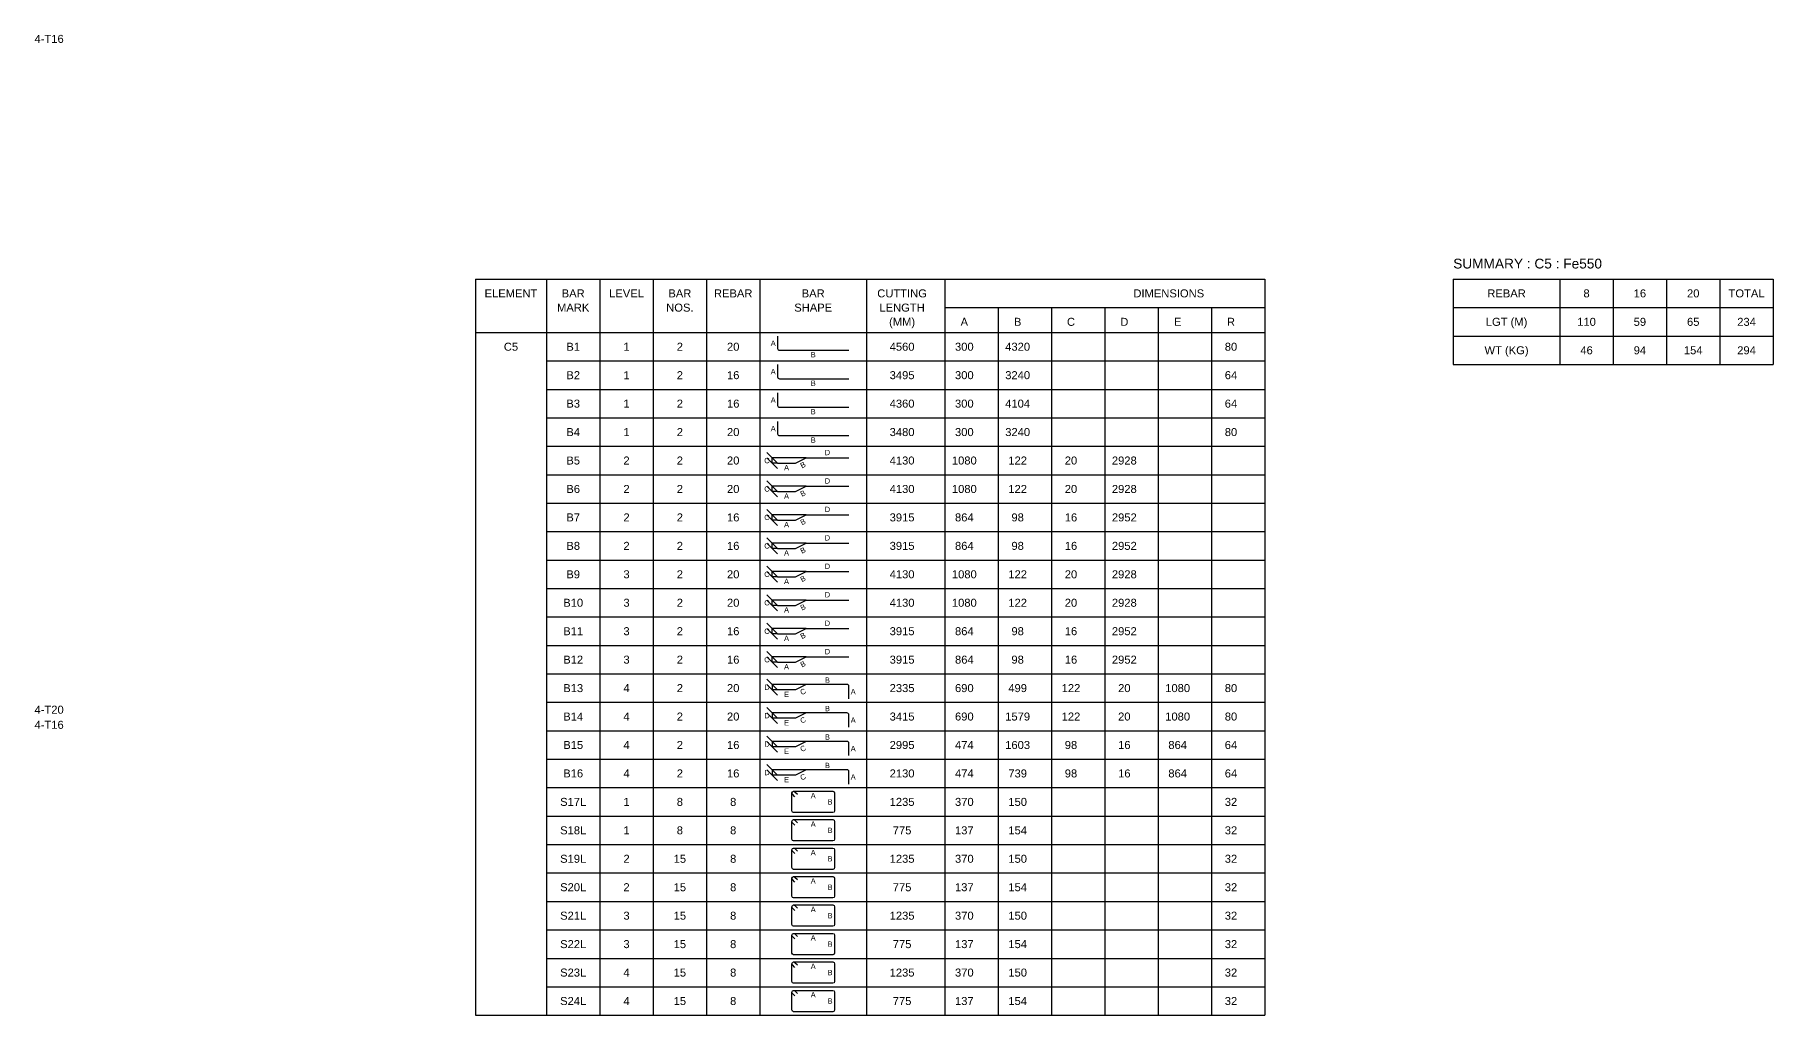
# Model space of a CAD drawing. Header units: inches. Extents: x -816171 to 9366335, y -450961 to 689132.
# Drawn here: x 153781 to 202673, y 146593 to 174166 of the extents above; entities that cross this region are included whole.
import ezdxf
from ezdxf.enums import TextEntityAlignment as Align

# ---------------------------------------------------------------- set-up
doc = ezdxf.new("R2010")
doc.units = ezdxf.units.IN
doc.header["$MEASUREMENT"] = 0
for name, color, linetype in [('Dim', 31, 'Continuous'), ('Reinforcement', 130, 'Continuous'), ('Schedule Border', 60, 'Continuous'), ('Schedule Header', 4, 'Continuous'), ('Text', 31, 'Continuous')]:
    doc.layers.add(name, color=color, linetype=linetype)
doc.styles.add('SC-BBS1', font='SansSerif')
doc.styles.get("Standard").update_dxf_attribs({"font": 'txt.shx'})
doc.dimstyles.new('SCBBSDim', dxfattribs={"dimtxt": 225, "dimasz": 0.18, "dimexe": 0, "dimexo": 0, "dimgap": 0, "dimtad": 1, "dimtoh": 1, "dimdec": 0, "dimzin": 0, "dimdsep": 46, "dimtxsty": 'Standard', "dimtsz": 150, "dimcen": 0.09, "dimclrd": 8, "dimclre": 8, "dimclrt": 3, "dimadec": 0, "dimazin": 0, "dimtfac": 1, "dimtdec": 0, "dimtix": 1, "dimtofl": 0, "dimtmove": 0, "dimatfit": 3, "dimfxl": 1, "dimtolj": 1, "dimtzin": 0, "dimarcsym": 0})

# ---------------------------------------------------------------- blocks, each defined once
blk = doc.blocks.new('*D460')
at = {"layer": 'DEFPOINTS', "color": 0, "transparency": 16777216}
for p in [(174523, 162268), (174673, 162118), (175473, 162268)]:
    blk.add_point(p, dxfattribs=at)
at = {"layer": 'Dim', "color": 8, "lineweight": -2, "transparency": 16777216}
for p, q in [((174673, 162118), (174373, 162418)), ((174673, 161968), (174373, 162268)), ((175473, 162268), (174523, 162268)), ((174523, 162118), (174523, 162268)), ((174673, 162118), (174523, 162118))]:
    blk.add_line(p, q, dxfattribs=at)
blk = doc.blocks.new('*D461')
at = {"layer": 'DEFPOINTS', "color": 0, "transparency": 16777216}
for p in [(174523, 161468), (175473, 161468), (174673, 161318)]:
    blk.add_point(p, dxfattribs=at)
at = {"layer": 'Dim', "color": 8, "lineweight": -2, "transparency": 16777216}
for p, q in [((174673, 161318), (174373, 161618)), ((174673, 161168), (174373, 161468)), ((175473, 161468), (174523, 161468)), ((174523, 161318), (174523, 161468)), ((174673, 161318), (174523, 161318))]:
    blk.add_line(p, q, dxfattribs=at)
blk = doc.blocks.new('*D462')
at = {"layer": 'DEFPOINTS', "color": 0, "transparency": 16777216}
for p in [(174523, 160668), (174673, 160518), (175473, 160668)]:
    blk.add_point(p, dxfattribs=at)
at = {"layer": 'Dim', "color": 8, "lineweight": -2, "transparency": 16777216}
for p, q in [((174673, 160518), (174373, 160818)), ((174673, 160368), (174373, 160668)), ((175473, 160668), (174523, 160668)), ((174523, 160518), (174523, 160668)), ((174673, 160518), (174523, 160518))]:
    blk.add_line(p, q, dxfattribs=at)
blk = doc.blocks.new('*D463')
at = {"layer": 'DEFPOINTS', "color": 0, "transparency": 16777216}
for p in [(174523, 159868), (174673, 159718), (175473, 159868)]:
    blk.add_point(p, dxfattribs=at)
at = {"layer": 'Dim', "color": 8, "lineweight": -2, "transparency": 16777216}
for p, q in [((174673, 159718), (174373, 160018)), ((174673, 159568), (174373, 159868)), ((175473, 159868), (174523, 159868)), ((174523, 159718), (174523, 159868)), ((174673, 159718), (174523, 159718))]:
    blk.add_line(p, q, dxfattribs=at)
blk = doc.blocks.new('*D464')
at = {"layer": 'DEFPOINTS', "color": 0, "transparency": 16777216}
for p in [(174523, 159068), (174673, 158918), (175473, 159068)]:
    blk.add_point(p, dxfattribs=at)
at = {"layer": 'Dim', "color": 8, "lineweight": -2, "transparency": 16777216}
for p, q in [((174673, 158918), (174373, 159218)), ((174673, 158768), (174373, 159068)), ((175473, 159068), (174523, 159068)), ((174523, 158918), (174523, 159068)), ((174673, 158918), (174523, 158918))]:
    blk.add_line(p, q, dxfattribs=at)
blk = doc.blocks.new('*D465')
at = {"layer": 'DEFPOINTS', "color": 0, "transparency": 16777216}
for p in [(174523, 158268), (174673, 158118), (175473, 158268)]:
    blk.add_point(p, dxfattribs=at)
at = {"layer": 'Dim', "color": 8, "lineweight": -2, "transparency": 16777216}
for p, q in [((174673, 158118), (174373, 158418)), ((174673, 157968), (174373, 158268)), ((175473, 158268), (174523, 158268)), ((174523, 158118), (174523, 158268)), ((174673, 158118), (174523, 158118))]:
    blk.add_line(p, q, dxfattribs=at)
blk = doc.blocks.new('*D466')
at = {"layer": 'DEFPOINTS', "color": 0, "transparency": 16777216}
for p in [(174523, 157468), (175473, 157468), (174673, 157318)]:
    blk.add_point(p, dxfattribs=at)
at = {"layer": 'Dim', "color": 8, "lineweight": -2, "transparency": 16777216}
for p, q in [((174673, 157318), (174373, 157618)), ((174673, 157168), (174373, 157468)), ((175473, 157468), (174523, 157468)), ((174523, 157318), (174523, 157468)), ((174673, 157318), (174523, 157318))]:
    blk.add_line(p, q, dxfattribs=at)
blk = doc.blocks.new('*D467')
at = {"layer": 'DEFPOINTS', "color": 0, "transparency": 16777216}
for p in [(174523, 156668), (174673, 156518), (175473, 156668)]:
    blk.add_point(p, dxfattribs=at)
at = {"layer": 'Dim', "color": 8, "lineweight": -2, "transparency": 16777216}
for p, q in [((174673, 156518), (174373, 156818)), ((174673, 156368), (174373, 156668)), ((175473, 156668), (174523, 156668)), ((174523, 156518), (174523, 156668)), ((174673, 156518), (174523, 156518))]:
    blk.add_line(p, q, dxfattribs=at)
blk = doc.blocks.new('*D468')
at = {"layer": 'DEFPOINTS', "color": 0, "transparency": 16777216}
for p in [(174523, 155743), (175173, 155743), (175473, 155893)]:
    blk.add_point(p, dxfattribs=at)
at = {"layer": 'Dim', "color": 8, "lineweight": -2, "transparency": 16777216}
for p, q in [((174673, 155743), (174373, 156043)), ((174673, 155593), (174373, 155893)), ((175473, 155893), (174523, 155893)), ((174523, 155893), (174523, 155743)), ((175173, 155743), (174523, 155743))]:
    blk.add_line(p, q, dxfattribs=at)
blk = doc.blocks.new('*D469')
at = {"layer": 'DEFPOINTS', "color": 0, "transparency": 16777216}
for p in [(175473, 155093), (174523, 154943), (175173, 154943)]:
    blk.add_point(p, dxfattribs=at)
at = {"layer": 'Dim', "color": 8, "lineweight": -2, "transparency": 16777216}
for p, q in [((174673, 154943), (174373, 155243)), ((174673, 154793), (174373, 155093)), ((175473, 155093), (174523, 155093)), ((174523, 155093), (174523, 154943)), ((175173, 154943), (174523, 154943))]:
    blk.add_line(p, q, dxfattribs=at)
blk = doc.blocks.new('*D476')
at = {"layer": 'DEFPOINTS', "color": 0, "transparency": 16777216}
for p in [(174523, 154143), (175173, 154143), (175473, 154293)]:
    blk.add_point(p, dxfattribs=at)
at = {"layer": 'Dim', "color": 8, "lineweight": -2, "transparency": 16777216}
for p, q in [((174673, 154143), (174373, 154443)), ((174673, 153993), (174373, 154293)), ((175473, 154293), (174523, 154293)), ((174523, 154293), (174523, 154143)), ((175173, 154143), (174523, 154143))]:
    blk.add_line(p, q, dxfattribs=at)
blk = doc.blocks.new('*D477')
at = {"layer": 'DEFPOINTS', "color": 0, "transparency": 16777216}
for p in [(174523, 153343), (175173, 153343), (175473, 153493)]:
    blk.add_point(p, dxfattribs=at)
at = {"layer": 'Dim', "color": 8, "lineweight": -2, "transparency": 16777216}
for p, q in [((174673, 153343), (174373, 153643)), ((174673, 153193), (174373, 153493)), ((175473, 153493), (174523, 153493)), ((174523, 153493), (174523, 153343)), ((175173, 153343), (174523, 153343))]:
    blk.add_line(p, q, dxfattribs=at)

msp = doc.modelspace()

# ---------------------------------------------------------------- linework, layer by layer
at = {"layer": 'Reinforcement'}
for points in [[(174673.34546, 165693.4638), (174673.34546, 165343.4638, 0.5), (174723.34546, 165293.4638), (176673.34546, 165293.4638)], [(174673.34546, 164893.4638), (174673.34546, 164543.4638, 0.5), (174723.34546, 164493.4638), (176673.34546, 164493.4638)], [(174673.34546, 164093.4638), (174673.34546, 163743.4638, 0.5), (174723.34546, 163693.4638), (176673.34546, 163693.4638)], [(174673.34546, 163293.4638), (174673.34546, 162943.4638, 0.5), (174723.34546, 162893.4638), (176673.34546, 162893.4638)], [(176673.34546, 155493.4638), (176673.34546, 155843.4638, 0.5), (176623.34546, 155893.4638), (175473.34546, 155893.4638), (175173.34546, 155743.4638), (174673.34546, 155743.4638)], [(176673.34546, 154693.4638), (176673.34546, 155043.4638, 0.5), (176623.34546, 155093.4638), (175473.34546, 155093.4638), (175173.34546, 154943.4638), (174673.34546, 154943.4638)], [(176673.34546, 153893.4638), (176673.34546, 154243.4638, 0.5), (176623.34546, 154293.4638), (175473.34546, 154293.4638), (175173.34546, 154143.4638), (174673.34546, 154143.4638)], [(176673.34546, 153093.4638), (176673.34546, 153443.4638, 0.5), (176623.34546, 153493.4638), (175473.34546, 153493.4638), (175173.34546, 153343.4638), (174673.34546, 153343.4638)], [(175158.70138, 152737.39798), (175087.99031, 152808.10827, -0.1989123674), (175073.34546, 152843.4638, -0.4142046237), (175123.34546, 152893.4638, -0.1989044359), (175158.7006, 152878.81934), (175229.41167, 152808.10905)], [(175158.70138, 151937.39798), (175087.99031, 152008.10827, -0.1989123674), (175073.34546, 152043.4638, -0.4142046237), (175123.34546, 152093.4638, -0.1989044359), (175158.7006, 152078.81934), (175229.41167, 152008.10905)], [(175158.70138, 151137.39798), (175087.99031, 151208.10827, -0.1989123674), (175073.34546, 151243.4638, -0.4142046237), (175123.34546, 151293.4638, -0.1989044359), (175158.7006, 151278.81934), (175229.41167, 151208.10905)], [(175158.70138, 150337.39798), (175087.99031, 150408.10827, -0.1989123674), (175073.34546, 150443.4638, -0.4142046237), (175123.34546, 150493.4638, -0.1989044359), (175158.7006, 150478.81934), (175229.41167, 150408.10905)], [(175158.70138, 149537.39798), (175087.99031, 149608.10827, -0.1989123674), (175073.34546, 149643.4638, -0.4142046237), (175123.34546, 149693.4638, -0.1989044359), (175158.7006, 149678.81934), (175229.41167, 149608.10905)], [(175158.70138, 148737.39798), (175087.99031, 148808.10827, -0.1989123674), (175073.34546, 148843.4638, -0.4142046237), (175123.34546, 148893.4638, -0.1989044359), (175158.7006, 148878.81934), (175229.41167, 148808.10905)], [(175158.70138, 147937.39798), (175087.99031, 148008.10827, -0.1989123674), (175073.34546, 148043.4638, -0.4142046237), (175123.34546, 148093.4638, -0.1989044359), (175158.7006, 148078.81934), (175229.41167, 148008.10905)], [(175158.70138, 147137.39798), (175087.99031, 147208.10827, -0.1989123674), (175073.34546, 147243.4638, -0.4142046237), (175123.34546, 147293.4638, -0.1989044359), (175158.7006, 147278.81934), (175229.41167, 147208.10905)]]:
    msp.add_lwpolyline(points, format="xyb", dxfattribs=at)
for points in [[(174673.34546, 162118.4638), (175173.34546, 162118.4638), (175473.34546, 162268.4638), (176673.34546, 162268.4638)], [(174673.34546, 161318.4638), (175173.34546, 161318.4638), (175473.34546, 161468.4638), (176673.34546, 161468.4638)], [(174673.34546, 160518.4638), (175173.34546, 160518.4638), (175473.34546, 160668.4638), (176673.34546, 160668.4638)], [(174673.34546, 159718.4638), (175173.34546, 159718.4638), (175473.34546, 159868.4638), (176673.34546, 159868.4638)], [(174673.34546, 158918.4638), (175173.34546, 158918.4638), (175473.34546, 159068.4638), (176673.34546, 159068.4638)], [(174673.34546, 158118.4638), (175173.34546, 158118.4638), (175473.34546, 158268.4638), (176673.34546, 158268.4638)], [(174673.34546, 157318.4638), (175173.34546, 157318.4638), (175473.34546, 157468.4638), (176673.34546, 157468.4638)], [(174673.34546, 156518.4638), (175173.34546, 156518.4638), (175473.34546, 156668.4638), (176673.34546, 156668.4638)]]:
    msp.add_lwpolyline(points, dxfattribs=at)
for points in [[(175073.34546, 152843.4638, -0.4142046237), (175123.34546, 152893.4638), (176223.34546, 152893.4638, -0.4142046237), (176273.34546, 152843.4638), (176273.34546, 152343.4638, -0.4142046237), (176223.34546, 152293.4638), (175123.34546, 152293.4638, -0.4142046237), (175073.34546, 152343.4638)], [(175073.34546, 152043.4638, -0.4142046237), (175123.34546, 152093.4638), (176223.34546, 152093.4638, -0.4142046237), (176273.34546, 152043.4638), (176273.34546, 151543.4638, -0.4142046237), (176223.34546, 151493.4638), (175123.34546, 151493.4638, -0.4142046237), (175073.34546, 151543.4638)], [(175073.34546, 151243.4638, -0.4142046237), (175123.34546, 151293.4638), (176223.34546, 151293.4638, -0.4142046237), (176273.34546, 151243.4638), (176273.34546, 150743.4638, -0.4142046237), (176223.34546, 150693.4638), (175123.34546, 150693.4638, -0.4142046237), (175073.34546, 150743.4638)], [(175073.34546, 150443.4638, -0.4142046237), (175123.34546, 150493.4638), (176223.34546, 150493.4638, -0.4142046237), (176273.34546, 150443.4638), (176273.34546, 149943.4638, -0.4142046237), (176223.34546, 149893.4638), (175123.34546, 149893.4638, -0.4142046237), (175073.34546, 149943.4638)], [(175073.34546, 149643.4638, -0.4142046237), (175123.34546, 149693.4638), (176223.34546, 149693.4638, -0.4142046237), (176273.34546, 149643.4638), (176273.34546, 149143.4638, -0.4142046237), (176223.34546, 149093.4638), (175123.34546, 149093.4638, -0.4142046237), (175073.34546, 149143.4638)], [(175073.34546, 148843.4638, -0.4142046237), (175123.34546, 148893.4638), (176223.34546, 148893.4638, -0.4142046237), (176273.34546, 148843.4638), (176273.34546, 148343.4638, -0.4142046237), (176223.34546, 148293.4638), (175123.34546, 148293.4638, -0.4142046237), (175073.34546, 148343.4638)], [(175073.34546, 148043.4638, -0.4142046237), (175123.34546, 148093.4638), (176223.34546, 148093.4638, -0.4142046237), (176273.34546, 148043.4638), (176273.34546, 147543.4638, -0.4142046237), (176223.34546, 147493.4638), (175123.34546, 147493.4638, -0.4142046237), (175073.34546, 147543.4638)], [(175073.34546, 147243.4638, -0.4142046237), (175123.34546, 147293.4638), (176223.34546, 147293.4638, -0.4142046237), (176273.34546, 147243.4638), (176273.34546, 146743.4638, -0.4142046237), (176223.34546, 146693.4638), (175123.34546, 146693.4638, -0.4142046237), (175073.34546, 146743.4638)]]:
    msp.add_lwpolyline(points, format="xyb", close=True, dxfattribs=at)
at = {"layer": 'Schedule Border'}
for p, q in [((166173.34546, 167293.4638), (188373.34546, 167293.4638)), ((166173.34546, 167293.4638), (166173.34546, 146593.4638)), ((168173.34546, 167293.4638), (168173.34546, 146593.4638)), ((169673.34546, 167293.4638), (169673.34546, 146593.4638)), ((171173.34546, 167293.4638), (171173.34546, 146593.4638)), ((172673.34546, 167293.4638), (172673.34546, 146593.4638)), ((174173.34546, 167293.4638), (174173.34546, 146593.4638)), ((177173.34546, 167293.4638), (177173.34546, 146593.4638)), ((179373.34546, 167293.4638), (179373.34546, 146593.4638)), ((188373.34546, 167293.4638), (188373.34546, 146593.4638)), ((193673.34546, 167293.4638), (202673.34546, 167293.4638)), ((193673.34546, 167293.4638), (193673.34546, 164893.4638)), ((196673.34546, 167293.4638), (196673.34546, 164893.4638)), ((198173.34546, 167293.4638), (198173.34546, 164893.4638)), ((199673.34546, 167293.4638), (199673.34546, 164893.4638)), ((201173.34546, 167293.4638), (201173.34546, 164893.4638)), ((202673.34546, 167293.4638), (202673.34546, 164893.4638)), ((179373.34546, 166493.4638), (188373.34546, 166493.4638)), ((180873.34546, 166493.4638), (180873.34546, 146593.4638)), ((182373.34546, 166493.4638), (182373.34546, 146593.4638)), ((183873.34546, 166493.4638), (183873.34546, 146593.4638)), ((185373.34546, 166493.4638), (185373.34546, 146593.4638)), ((186873.34546, 166493.4638), (186873.34546, 146593.4638)), ((193673.34546, 166493.4638), (202673.34546, 166493.4638)), ((166173.34546, 165793.4638), (188373.34546, 165793.4638)), ((193673.34546, 165693.4638), (202673.34546, 165693.4638)), ((168173.34546, 164993.4638), (188373.34546, 164993.4638)), ((193673.34546, 164893.4638), (202673.34546, 164893.4638)), ((168173.34546, 164193.4638), (188373.34546, 164193.4638)), ((168173.34546, 163393.4638), (188373.34546, 163393.4638)), ((168173.34546, 162593.4638), (188373.34546, 162593.4638)), ((168173.34546, 161793.4638), (188373.34546, 161793.4638)), ((168173.34546, 160993.4638), (188373.34546, 160993.4638)), ((168173.34546, 160193.4638), (188373.34546, 160193.4638)), ((168173.34546, 159393.4638), (188373.34546, 159393.4638)), ((168173.34546, 158593.4638), (188373.34546, 158593.4638)), ((168173.34546, 157793.4638), (188373.34546, 157793.4638)), ((168173.34546, 156993.4638), (188373.34546, 156993.4638)), ((168173.34546, 156193.4638), (188373.34546, 156193.4638)), ((168173.34546, 155393.4638), (188373.34546, 155393.4638)), ((168173.34546, 154593.4638), (188373.34546, 154593.4638)), ((168173.34546, 153793.4638), (188373.34546, 153793.4638)), ((168173.34546, 152993.4638), (188373.34546, 152993.4638)), ((168173.34546, 152193.4638), (188373.34546, 152193.4638)), ((168173.34546, 151393.4638), (188373.34546, 151393.4638)), ((168173.34546, 150593.4638), (188373.34546, 150593.4638)), ((168173.34546, 149793.4638), (188373.34546, 149793.4638)), ((168173.34546, 148993.4638), (188373.34546, 148993.4638)), ((168173.34546, 148193.4638), (188373.34546, 148193.4638)), ((168173.34546, 147393.4638), (188373.34546, 147393.4638)), ((166173.34546, 146593.4638), (188373.34546, 146593.4638)), ((168173.34546, 146593.4638), (188373.34546, 146593.4638))]:
    msp.add_line(p, q, dxfattribs=at)

# ---------------------------------------------------------------- texts
at = {"layer": 'Dim', "style": 'SC-BBS1'}
for s, p in [('A', (174548.34546, 165493.4638)), ('B', (175673.34546, 165168.4638)), ('A', (174548.34546, 164693.4638)), ('B', (175673.34546, 164368.4638)), ('A', (174548.34546, 163893.4638)), ('B', (175673.34546, 163568.4638)), ('A', (174548.34546, 163093.4638)), ('B', (175673.34546, 162768.4638)), ('D', (176073.34546, 162418.4638)), ('C', (174373.34546, 162193.4638)), ('A', (174923.34546, 161993.4638)), ('C', (174373.34546, 161393.4638)), ('D', (176073.34546, 161618.4638)), ('A', (174923.34546, 161193.4638)), ('D', (176073.34546, 160818.4638)), ('C', (174373.34546, 160593.4638)), ('A', (174923.34546, 160393.4638)), ('D', (176073.34546, 160018.4638)), ('C', (174373.34546, 159793.4638)), ('A', (174923.34546, 159593.4638)), ('C', (174373.34546, 158993.4638)), ('D', (176073.34546, 159218.4638)), ('A', (174923.34546, 158793.4638)), ('D', (176073.34546, 158418.4638)), ('C', (174373.34546, 158193.4638)), ('A', (174923.34546, 157993.4638)), ('C', (174373.34546, 157393.4638)), ('D', (176073.34546, 157618.4638)), ('A', (174923.34546, 157193.4638)), ('C', (174373.34546, 156593.4638)), ('A', (174923.34546, 156393.4638)), ('D', (176073.34546, 156818.4638)), ('B', (176073.34546, 156018.4638)), ('D', (174373.34546, 155818.4638)), ('E', (174923.34546, 155618.4638)), ('A', (176798.34546, 155693.4638)), ('D', (174373.34546, 155018.4638)), ('B', (176073.34546, 155218.4638)), ('E', (174923.34546, 154818.4638)), ('A', (176798.34546, 154893.4638)), ('D', (174373.34546, 154218.4638)), ('E', (174923.34546, 154018.4638)), ('B', (176073.34546, 154418.4638)), ('A', (176798.34546, 154093.4638)), ('B', (176073.34546, 153618.4638)), ('D', (174373.34546, 153418.4638)), ('E', (174923.34546, 153218.4638)), ('A', (176798.34546, 153293.4638)), ('A', (175673.34546, 152768.4638)), ('B', (176148.34546, 152593.4638)), ('A', (175673.34546, 151968.4638)), ('B', (176148.34546, 151793.4638)), ('A', (175673.34546, 151168.4638)), ('B', (176148.34546, 150993.4638)), ('A', (175673.34546, 150368.4638)), ('B', (176148.34546, 150193.4638)), ('A', (175673.34546, 149568.4638)), ('B', (176148.34546, 149393.4638)), ('A', (175673.34546, 148768.4638)), ('B', (176148.34546, 148593.4638)), ('A', (175673.34546, 147968.4638)), ('B', (176148.34546, 147793.4638)), ('A', (175673.34546, 147168.4638)), ('B', (176148.34546, 146993.4638))]:
    msp.add_text(s, height=150, dxfattribs=at).set_placement(p, align=Align.MIDDLE_CENTER)
for s, p in [('B', (175385.84546, 162068.4638)), ('B', (175385.84546, 161268.4638)), ('B', (175385.84546, 160468.4638)), ('B', (175385.84546, 159668.4638)), ('B', (175385.84546, 158868.4638)), ('B', (175385.84546, 158068.4638)), ('B', (175385.84546, 157268.4638)), ('B', (175385.84546, 156468.4638)), ('C', (175385.84546, 155693.4638)), ('C', (175385.84546, 154893.4638)), ('C', (175385.84546, 154093.4638)), ('C', (175385.84546, 153293.4638))]:
    msp.add_text(s, height=150, rotation=26.565051177, dxfattribs=at).set_placement(p, align=Align.MIDDLE_CENTER)
at = {"layer": 'Schedule Header', "style": 'SC-BBS1'}
msp.add_text('SUMMARY : C5 : Fe550', height=275, dxfattribs=at).set_placement((193673.34546, 167593.4638))
for s, p in [('ELEMENT', (167173.34546, 166893.4638)), ('BAR', (168923.34546, 166893.4638)), ('LEVEL', (170423.34546, 166893.4638)), ('BAR', (171923.34546, 166893.4638)), ('REBAR', (173423.34546, 166893.4638)), ('BAR', (175673.34546, 166893.4638)), ('CUTTING', (178173.34546, 166893.4638)), ('DIMENSIONS', (185673.34546, 166893.4638)), ('REBAR', (195173.34546, 166893.4638)), ('8', (197423.34546, 166893.4638)), ('16', (198923.34546, 166893.4638)), ('20', (200423.34546, 166893.4638)), ('TOTAL', (201923.34546, 166893.4638)), ('MARK', (168923.34546, 166493.4638)), ('NOS.', (171923.34546, 166493.4638)), ('SHAPE', (175673.34546, 166493.4638)), ('LENGTH', (178173.34546, 166493.4638)), ('(MM)', (178173.34546, 166093.4638)), ('A', (179923.34546, 166093.4638)), ('B', (181423.34546, 166093.4638)), ('C', (182923.34546, 166093.4638)), ('D', (184423.34546, 166093.4638)), ('E', (185923.34546, 166093.4638)), ('R', (187423.34546, 166093.4638)), ('LGT (M)', (195173.34546, 166093.4638)), ('WT (KG)', (195173.34546, 165293.4638))]:
    msp.add_text(s, height=225, dxfattribs=at).set_placement(p, align=Align.MIDDLE_CENTER)
at = {"layer": 'Text', "style": 'SC-BBS1'}
for s, p in [('4-T16', (153773.34546, 174050.4638)), ('4-T20', (153773.34546, 155185.4638)), ('4-T16', (153773.34546, 154760.4638))]:
    msp.add_text(s, height=225, dxfattribs=at).set_placement(p, align=Align.MIDDLE_LEFT)
for s, p in [('110', (197423.34546, 166093.4638)), ('59', (198923.34546, 166093.4638)), ('65', (200423.34546, 166093.4638)), ('234', (201923.34546, 166093.4638)), ('C5', (167173.34546, 165393.4638)), ('B1', (168923.34546, 165393.4638)), ('1', (170423.34546, 165393.4638)), ('2', (171923.34546, 165393.4638)), ('20', (173423.34546, 165393.4638)), ('4560', (178173.34546, 165393.4638)), ('300', (179923.34546, 165393.4638)), ('4320', (181423.34546, 165393.4638)), ('80', (187423.34546, 165393.4638)), ('46', (197423.34546, 165293.4638)), ('94', (198923.34546, 165293.4638)), ('154', (200423.34546, 165293.4638)), ('294', (201923.34546, 165293.4638)), ('B2', (168923.34546, 164593.4638)), ('1', (170423.34546, 164593.4638)), ('2', (171923.34546, 164593.4638)), ('16', (173423.34546, 164593.4638)), ('3495', (178173.34546, 164593.4638)), ('300', (179923.34546, 164593.4638)), ('3240', (181423.34546, 164593.4638)), ('64', (187423.34546, 164593.4638)), ('B3', (168923.34546, 163793.4638)), ('1', (170423.34546, 163793.4638)), ('2', (171923.34546, 163793.4638)), ('16', (173423.34546, 163793.4638)), ('4360', (178173.34546, 163793.4638)), ('300', (179923.34546, 163793.4638)), ('4104', (181423.34546, 163793.4638)), ('64', (187423.34546, 163793.4638)), ('B4', (168923.34546, 162993.4638)), ('1', (170423.34546, 162993.4638)), ('2', (171923.34546, 162993.4638)), ('20', (173423.34546, 162993.4638)), ('3480', (178173.34546, 162993.4638)), ('300', (179923.34546, 162993.4638)), ('3240', (181423.34546, 162993.4638)), ('80', (187423.34546, 162993.4638)), ('B5', (168923.34546, 162193.4638)), ('2', (170423.34546, 162193.4638)), ('2', (171923.34546, 162193.4638)), ('20', (173423.34546, 162193.4638)), ('4130', (178173.34546, 162193.4638)), ('1080', (179923.34546, 162193.4638)), ('122', (181423.34546, 162193.4638)), ('20', (182923.34546, 162193.4638)), ('2928', (184423.34546, 162193.4638)), ('B6', (168923.34546, 161393.4638)), ('2', (170423.34546, 161393.4638)), ('2', (171923.34546, 161393.4638)), ('20', (173423.34546, 161393.4638)), ('4130', (178173.34546, 161393.4638)), ('1080', (179923.34546, 161393.4638)), ('122', (181423.34546, 161393.4638)), ('20', (182923.34546, 161393.4638)), ('2928', (184423.34546, 161393.4638)), ('B7', (168923.34546, 160593.4638)), ('2', (170423.34546, 160593.4638)), ('2', (171923.34546, 160593.4638)), ('16', (173423.34546, 160593.4638)), ('3915', (178173.34546, 160593.4638)), ('864', (179923.34546, 160593.4638)), ('98', (181423.34546, 160593.4638)), ('16', (182923.34546, 160593.4638)), ('2952', (184423.34546, 160593.4638)), ('B8', (168923.34546, 159793.4638)), ('2', (170423.34546, 159793.4638)), ('2', (171923.34546, 159793.4638)), ('16', (173423.34546, 159793.4638)), ('3915', (178173.34546, 159793.4638)), ('864', (179923.34546, 159793.4638)), ('98', (181423.34546, 159793.4638)), ('16', (182923.34546, 159793.4638)), ('2952', (184423.34546, 159793.4638)), ('B9', (168923.34546, 158993.4638)), ('3', (170423.34546, 158993.4638)), ('2', (171923.34546, 158993.4638)), ('20', (173423.34546, 158993.4638)), ('4130', (178173.34546, 158993.4638)), ('1080', (179923.34546, 158993.4638)), ('122', (181423.34546, 158993.4638)), ('20', (182923.34546, 158993.4638)), ('2928', (184423.34546, 158993.4638)), ('B10', (168923.34546, 158193.4638)), ('3', (170423.34546, 158193.4638)), ('2', (171923.34546, 158193.4638)), ('20', (173423.34546, 158193.4638)), ('4130', (178173.34546, 158193.4638)), ('1080', (179923.34546, 158193.4638)), ('122', (181423.34546, 158193.4638)), ('20', (182923.34546, 158193.4638)), ('2928', (184423.34546, 158193.4638)), ('B11', (168923.34546, 157393.4638)), ('3', (170423.34546, 157393.4638)), ('2', (171923.34546, 157393.4638)), ('16', (173423.34546, 157393.4638)), ('3915', (178173.34546, 157393.4638)), ('864', (179923.34546, 157393.4638)), ('98', (181423.34546, 157393.4638)), ('16', (182923.34546, 157393.4638)), ('2952', (184423.34546, 157393.4638)), ('B12', (168923.34546, 156593.4638)), ('3', (170423.34546, 156593.4638)), ('2', (171923.34546, 156593.4638)), ('16', (173423.34546, 156593.4638)), ('3915', (178173.34546, 156593.4638)), ('864', (179923.34546, 156593.4638)), ('98', (181423.34546, 156593.4638)), ('16', (182923.34546, 156593.4638)), ('2952', (184423.34546, 156593.4638)), ('B13', (168923.34546, 155793.4638)), ('4', (170423.34546, 155793.4638)), ('2', (171923.34546, 155793.4638)), ('20', (173423.34546, 155793.4638)), ('2335', (178173.34546, 155793.4638)), ('690', (179923.34546, 155793.4638)), ('499', (181423.34546, 155793.4638)), ('122', (182923.34546, 155793.4638)), ('20', (184423.34546, 155793.4638)), ('1080', (185923.34546, 155793.4638)), ('80', (187423.34546, 155793.4638)), ('B14', (168923.34546, 154993.4638)), ('4', (170423.34546, 154993.4638)), ('2', (171923.34546, 154993.4638)), ('20', (173423.34546, 154993.4638)), ('3415', (178173.34546, 154993.4638)), ('690', (179923.34546, 154993.4638)), ('1579', (181423.34546, 154993.4638)), ('122', (182923.34546, 154993.4638)), ('20', (184423.34546, 154993.4638)), ('1080', (185923.34546, 154993.4638)), ('80', (187423.34546, 154993.4638)), ('B15', (168923.34546, 154193.4638)), ('4', (170423.34546, 154193.4638)), ('2', (171923.34546, 154193.4638)), ('16', (173423.34546, 154193.4638)), ('2995', (178173.34546, 154193.4638)), ('474', (179923.34546, 154193.4638)), ('1603', (181423.34546, 154193.4638)), ('98', (182923.34546, 154193.4638)), ('16', (184423.34546, 154193.4638)), ('864', (185923.34546, 154193.4638)), ('64', (187423.34546, 154193.4638)), ('B16', (168923.34546, 153393.4638)), ('4', (170423.34546, 153393.4638)), ('2', (171923.34546, 153393.4638)), ('16', (173423.34546, 153393.4638)), ('2130', (178173.34546, 153393.4638)), ('474', (179923.34546, 153393.4638)), ('739', (181423.34546, 153393.4638)), ('98', (182923.34546, 153393.4638)), ('16', (184423.34546, 153393.4638)), ('864', (185923.34546, 153393.4638)), ('64', (187423.34546, 153393.4638)), ('S17L', (168923.34546, 152593.4638)), ('1', (170423.34546, 152593.4638)), ('8', (171923.34546, 152593.4638)), ('8', (173423.34546, 152593.4638)), ('1235', (178173.34546, 152593.4638)), ('370', (179923.34546, 152593.4638)), ('150', (181423.34546, 152593.4638)), ('32', (187423.34546, 152593.4638)), ('S18L', (168923.34546, 151793.4638)), ('1', (170423.34546, 151793.4638)), ('8', (171923.34546, 151793.4638)), ('8', (173423.34546, 151793.4638)), ('775', (178173.34546, 151793.4638)), ('137', (179923.34546, 151793.4638)), ('154', (181423.34546, 151793.4638)), ('32', (187423.34546, 151793.4638)), ('S19L', (168923.34546, 150993.4638)), ('2', (170423.34546, 150993.4638)), ('15', (171923.34546, 150993.4638)), ('8', (173423.34546, 150993.4638)), ('1235', (178173.34546, 150993.4638)), ('370', (179923.34546, 150993.4638)), ('150', (181423.34546, 150993.4638)), ('32', (187423.34546, 150993.4638)), ('S20L', (168923.34546, 150193.4638)), ('2', (170423.34546, 150193.4638)), ('15', (171923.34546, 150193.4638)), ('8', (173423.34546, 150193.4638)), ('775', (178173.34546, 150193.4638)), ('137', (179923.34546, 150193.4638)), ('154', (181423.34546, 150193.4638)), ('32', (187423.34546, 150193.4638)), ('S21L', (168923.34546, 149393.4638)), ('3', (170423.34546, 149393.4638)), ('15', (171923.34546, 149393.4638)), ('8', (173423.34546, 149393.4638)), ('1235', (178173.34546, 149393.4638)), ('370', (179923.34546, 149393.4638)), ('150', (181423.34546, 149393.4638)), ('32', (187423.34546, 149393.4638)), ('S22L', (168923.34546, 148593.4638)), ('3', (170423.34546, 148593.4638)), ('15', (171923.34546, 148593.4638)), ('8', (173423.34546, 148593.4638)), ('775', (178173.34546, 148593.4638)), ('137', (179923.34546, 148593.4638)), ('154', (181423.34546, 148593.4638)), ('32', (187423.34546, 148593.4638)), ('S23L', (168923.34546, 147793.4638)), ('4', (170423.34546, 147793.4638)), ('15', (171923.34546, 147793.4638)), ('8', (173423.34546, 147793.4638)), ('1235', (178173.34546, 147793.4638)), ('370', (179923.34546, 147793.4638)), ('150', (181423.34546, 147793.4638)), ('32', (187423.34546, 147793.4638)), ('S24L', (168923.34546, 146993.4638)), ('4', (170423.34546, 146993.4638)), ('15', (171923.34546, 146993.4638)), ('8', (173423.34546, 146993.4638)), ('775', (178173.34546, 146993.4638)), ('137', (179923.34546, 146993.4638)), ('154', (181423.34546, 146993.4638)), ('32', (187423.34546, 146993.4638))]:
    msp.add_text(s, height=225, dxfattribs=at).set_placement(p, align=Align.MIDDLE_CENTER)

# ---------------------------------------------------------------- dimensions: what is measured, and where the dimension line sits
at = {"layer": 'Dim'}
for base, p1, p2, picture, middle in [((174523.34546, 162268.4638), (174673.34546, 162118.4638), (175473.34546, 162268.4638), '*D460', (174523.34546, 162193.4638)), ((174523.34546, 161468.4638), (174673.34546, 161318.4638), (175473.34546, 161468.4638), '*D461', (174523.34546, 161393.4638)), ((174523.34546, 160668.4638), (174673.34546, 160518.4638), (175473.34546, 160668.4638), '*D462', (174523.34546, 160593.4638)), ((174523.34546, 159868.4638), (174673.34546, 159718.4638), (175473.34546, 159868.4638), '*D463', (174523.34546, 159793.4638)), ((174523.34546, 159068.4638), (174673.34546, 158918.4638), (175473.34546, 159068.4638), '*D464', (174523.34546, 158993.4638)), ((174523.34546, 158268.4638), (174673.34546, 158118.4638), (175473.34546, 158268.4638), '*D465', (174523.34546, 158193.4638)), ((174523.34546, 157468.4638), (174673.34546, 157318.4638), (175473.34546, 157468.4638), '*D466', (174523.34546, 157393.4638)), ((174523.34546, 156668.4638), (174673.34546, 156518.4638), (175473.34546, 156668.4638), '*D467', (174523.34546, 156593.4638)), ((174523.34546, 155743.4638), (175473.34546, 155893.4638), (175173.34546, 155743.4638), '*D468', (174523.34546, 155818.4638)), ((174523.34546, 154943.4638), (175473.34546, 155093.4638), (175173.34546, 154943.4638), '*D469', (174523.34546, 155018.4638)), ((174523.34546, 154143.4638), (175473.34546, 154293.4638), (175173.34546, 154143.4638), '*D476', (174523.34546, 154218.4638)), ((174523.34546, 153343.4638), (175473.34546, 153493.4638), (175173.34546, 153343.4638), '*D477', (174523.34546, 153418.4638))]:
    dim = msp.add_linear_dim(base=base, p1=p1, p2=p2, angle=90, text=' ', dimstyle='SCBBSDim', dxfattribs=at)
    dim.commit()
    dim.dimension.update_dxf_attribs({"geometry": picture, "text_midpoint": middle})

doc.saveas('drawing.dxf')
